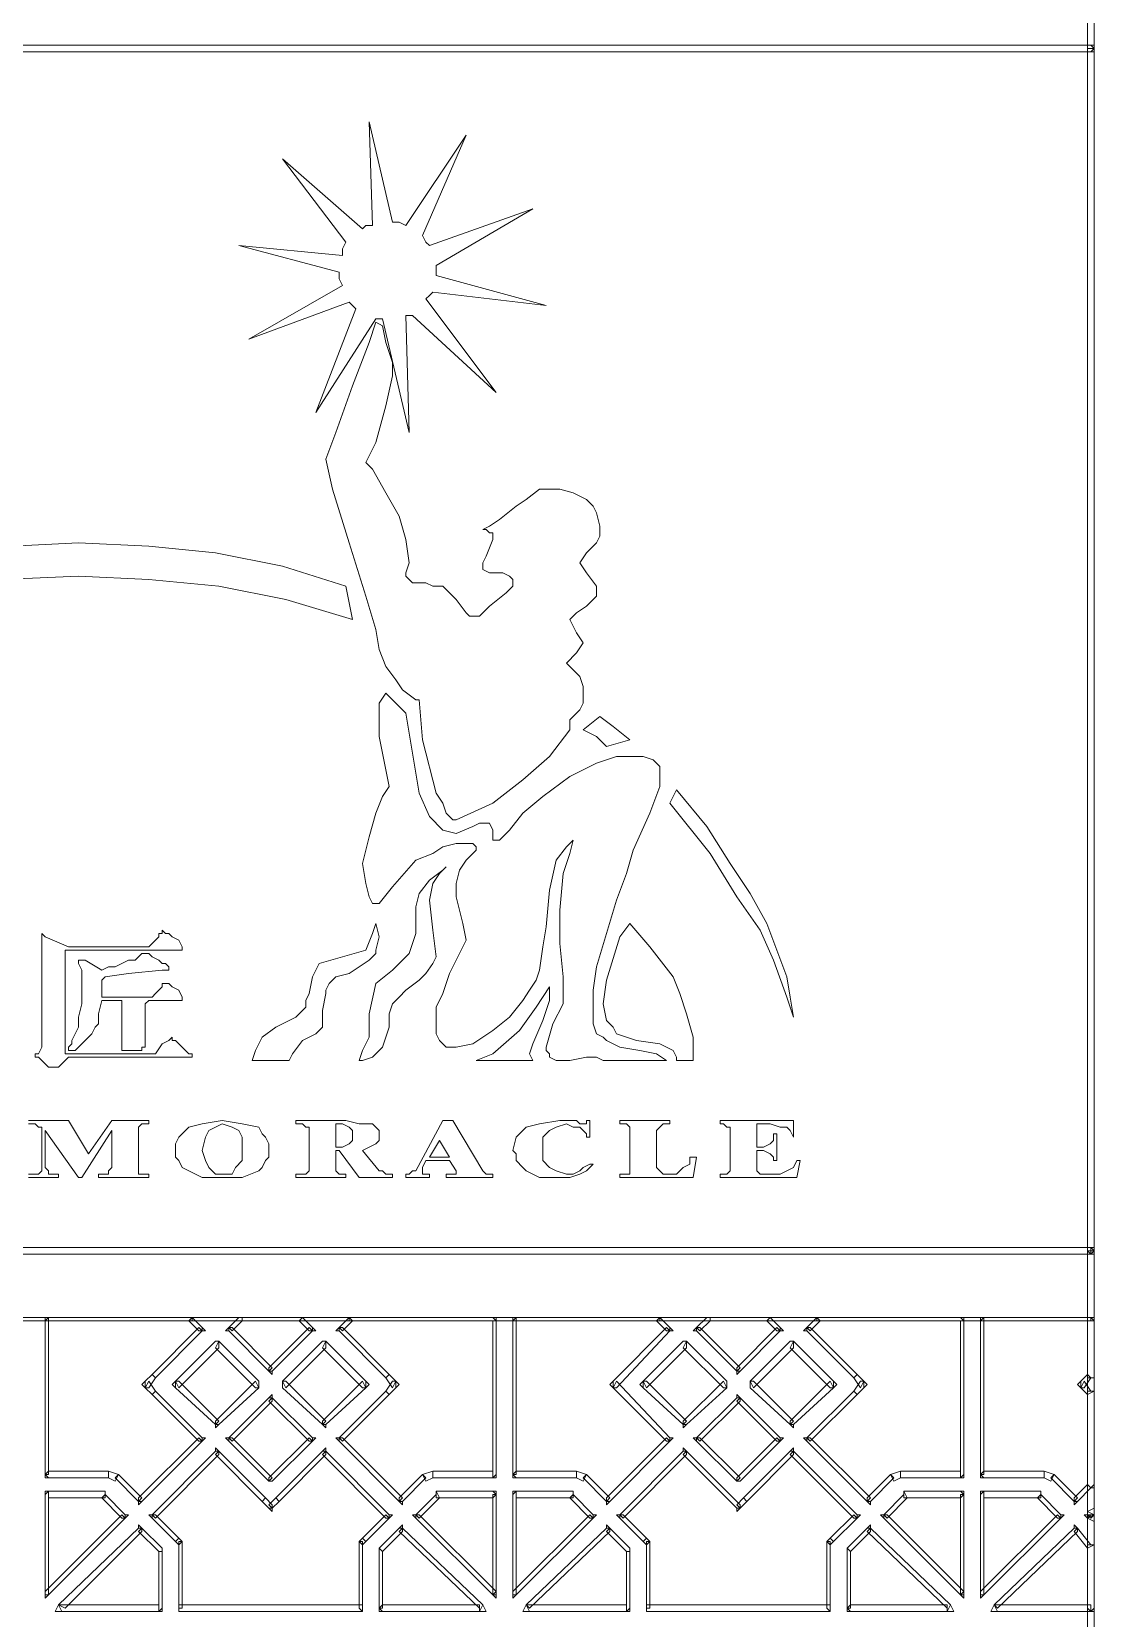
# Model space of a CAD drawing. Extents: x -66030 to 95157, y -13132 to 45879.
# Drawn here: x 79883 to 81125, y 40921 to 42776 of the extents above; entities that cross this region are included whole.
import ezdxf

# ---------------------------------------------------------------- set-up
doc = ezdxf.new("R2010")
doc.units = 0
doc.header["$LTSCALE"] = 100
doc.header["$MEASUREMENT"] = 0
doc.layers.get('0').update_dxf_attribs({"linetype": 'CONTINUOUS'})

msp = doc.modelspace()

# ---------------------------------------------------------------- linework, layer by layer
at = {"lineweight": 0}
for points in [[(81121.1, 43670.4), (81117.2, 43670.4), (81117.2, 39319.2), (81125, 39319.2), (81125, 43670.4), (81121.1, 43670.4), (81125, 43670.4), (81125, 43670.4), (81121.1, 43670.4)], [(81121.1, 42838.5), (81117.2, 42838.5), (81117.2, 42756.4), (81125, 42756.4), (81125, 42838.5), (81121.1, 42838.5), (81125, 42838.5), (81125, 42838.5), (81121.1, 42838.5)], [(81125, 42756.4), (81121.1, 42760.3), (77016, 42760.3), (77016, 42752.5), (81121.1, 42752.5), (81125, 42756.4), (81125, 42756.4), (81125, 42760.3), (81121.1, 42760.3)], [(81125, 42756.4), (81121.1, 42760.3), (77016, 42760.3), (77016, 42752.5), (81121.1, 42752.5), (81125, 42756.4), (81121.1, 42752.5), (81125, 42752.5), (81125, 42756.4)], [(81121.1, 41346.4), (81125, 41350.3), (81125, 42756.4), (81117.2, 42756.4), (81117.2, 41350.3), (81121.1, 41346.4), (81121.1, 41346.4), (81125, 41346.4), (81125, 41350.3)], [(80304.8, 42553.3), (80312.6, 42553.3), (80320.4, 42549.4), (80390.7, 42654.9), (80339.9, 42537.7), (80343.8, 42529.9), (80347.8, 42526), (80468.8, 42569), (80355.6, 42502.6), (80355.6, 42498.6), (80355.6, 42494.7), (80355.6, 42494.7), (80355.6, 42490.8), (80484.5, 42455.7), (80351.7, 42471.3), (80347.8, 42467.4), (80343.8, 42463.5), (80425.9, 42354.1), (80328.2, 42444), (80324.3, 42444), (80320.4, 42444), (80324.3, 42307.3), (80293.1, 42440.1), (80289.2, 42440.1), (80285.3, 42440.1), (80215, 42330.7), (80261.8, 42451.8), (80257.9, 42455.7), (80254, 42459.6), (80136.8, 42416.6), (80246.2, 42479.1), (80242.3, 42486.9), (80242.3, 42494.7), (80125.1, 42526), (80246.2, 42514.3), (80246.2, 42522.1), (80250.1, 42529.9), (80175.9, 42627.5), (80269.6, 42545.5), (80273.5, 42549.4), (80281.4, 42549.4), (80277.4, 42670.5), (80304.8, 42553.3)], [(80285.3, 42436.2), (80277.4, 42412.7), (80257.9, 42361.9), (80238.4, 42307.3), (80226.7, 42276), (80234.5, 42240.9), (80254, 42178.4), (80273.5, 42115.9), (80285.3, 42076.8), (80289.2, 42053.4), (80297, 42033.8), (80308.7, 42018.2), (80316.5, 42006.5), (80332.1, 41994.8), (80336, 41994.8), (80339.9, 41947.9), (80355.6, 41885.4), (80363.4, 41873.7), (80367.3, 41862), (80375.1, 41854.2), (80379, 41854.2), (80422, 41873.7), (80457.1, 41901), (80488.4, 41928.4), (80511.8, 41959.6), (80511.8, 41971.3), (80523.5, 41983.1), (80527.4, 41990.9), (80527.4, 42002.6), (80527.4, 42010.4), (80523.5, 42022.1), (80511.8, 42033.8), (80507.9, 42037.7), (80519.6, 42049.5), (80527.4, 42061.2), (80519.6, 42072.9), (80511.8, 42088.5), (80519.6, 42096.3), (80531.3, 42104.1), (80539.1, 42112), (80543.1, 42115.9), (80543.1, 42119.8), (80543.1, 42127.6), (80531.3, 42143.2), (80523.5, 42154.9), (80531.3, 42166.6), (80543.1, 42178.4), (80547, 42186.2), (80547, 42197.9), (80543.1, 42213.5), (80539.1, 42221.3), (80531.3, 42229.1), (80515.7, 42236.9), (80500.1, 42240.9), (80476.7, 42240.9), (80461, 42229.1), (80449.3, 42221.3), (80429.8, 42205.7), (80418.1, 42197.9), (80410.3, 42194), (80414.2, 42194), (80418.1, 42190.1), (80422, 42190.1), (80422, 42182.3), (80414.2, 42162.7), (80410.3, 42154.9), (80410.3, 42147.1), (80418.1, 42143.2), (80425.9, 42143.2), (80433.7, 42143.2), (80441.5, 42139.3), (80445.4, 42135.4), (80445.4, 42131.5), (80445.4, 42127.6), (80437.6, 42119.8), (80418.1, 42104.1), (80410.3, 42096.3), (80406.3, 42092.4), (80402.4, 42092.4), (80394.6, 42092.4), (80390.7, 42096.3), (80379, 42112), (80363.4, 42127.6), (80351.7, 42127.6), (80343.8, 42131.5), (80328.2, 42131.5), (80320.4, 42139.3), (80320.4, 42143.2), (80324.3, 42154.9), (80320.4, 42182.3), (80312.6, 42209.6), (80297, 42236.9), (80281.4, 42264.3), (80273.5, 42272.1), (80277.4, 42279.9), (80281.4, 42287.7), (80285.3, 42295.5), (80297, 42338.5), (80304.8, 42373.7), (80304.8, 42385.4), (80304.8, 42389.3), (80297, 42412.7), (80293.1, 42432.2), (80285.3, 42436.2), (80285.3, 42436.2)], [(80297, 42002.6), (80289.2, 41990.9), (80289.2, 41951.8), (80297, 41912.8), (80300.9, 41893.2), (80293.1, 41881.5), (80285.3, 41862), (80277.4, 41834.6), (80269.6, 41803.4), (80273.5, 41780), (80277.4, 41764.3), (80281.4, 41756.5), (80289.2, 41756.5), (80304.8, 41776), (80332.1, 41807.3), (80351.7, 41815.1), (80363.4, 41822.9), (80379, 41826.8), (80390.7, 41826.8), (80398.5, 41826.8), (80402.4, 41822.9), (80402.4, 41819), (80398.5, 41815.1), (80390.7, 41807.3), (80382.9, 41795.6), (80379, 41780), (80379, 41764.3), (80386.8, 41733.1), (80390.7, 41713.5), (80382.9, 41697.9), (80371.2, 41674.5), (80363.4, 41651.1), (80355.6, 41635.4), (80355.6, 41615.9), (80355.6, 41604.2), (80359.5, 41596.4), (80367.3, 41588.6), (80379, 41588.6), (80398.5, 41592.5), (80422, 41608.1), (80441.5, 41623.7), (80457.1, 41643.2), (80464.9, 41655), (80472.7, 41666.7), (80476.7, 41678.4), (80480.6, 41705.7), (80484.5, 41729.2), (80488.4, 41772.1), (80496.2, 41807.3), (80507.9, 41822.9), (80515.7, 41830.7), (80511.8, 41815.1), (80504, 41791.7), (80500.1, 41748.7), (80500.1, 41709.6), (80504, 41670.6), (80504, 41639.3), (80492.3, 41615.9), (80484.5, 41588.6), (80484.5, 41584.7), (80488.4, 41580.7), (80488.4, 41576.8), (80496.2, 41572.9), (80511.8, 41572.9), (80531.3, 41576.8), (80543.1, 41576.8), (80550.9, 41572.9), (80589.9, 41572.9), (80625.1, 41572.9), (80613.4, 41580.7), (80593.8, 41584.7), (80570.4, 41588.6), (80554.8, 41596.4), (80550.9, 41600.3), (80543.1, 41604.2), (80539.1, 41615.9), (80539.1, 41631.5), (80539.1, 41655), (80543.1, 41682.3), (80554.8, 41721.4), (80566.5, 41760.4), (80578.2, 41791.7), (80586, 41819), (80605.5, 41862), (80617.3, 41893.2), (80617.3, 41904.9), (80617.3, 41916.7), (80609.5, 41924.5), (80597.7, 41928.4), (80582.1, 41928.4), (80566.5, 41928.4), (80543.1, 41920.6), (80511.8, 41904.9), (80480.6, 41881.5), (80457.1, 41862), (80441.5, 41842.4), (80433.7, 41834.6), (80429.8, 41830.7), (80425.9, 41830.7), (80422, 41830.7), (80422, 41834.6), (80422, 41842.4), (80418.1, 41850.3), (80406.3, 41850.3), (80398.5, 41846.4), (80379, 41838.5), (80363.4, 41842.4), (80347.8, 41858.1), (80336, 41885.4), (80328.2, 41932.3), (80320.4, 41979.2), (80308.7, 41990.9), (80297, 42002.6)], [(80547, 41975.2), (80562.6, 41963.5), (80582.1, 41947.9), (80554.8, 41940.1), (80543.1, 41951.8), (80527.4, 41959.6), (80547, 41975.2)], [(80636.8, 41889.3), (80672, 41846.4), (80699.3, 41803.4), (80722.7, 41768.2), (80742.3, 41733.1), (80754, 41701.8), (80765.7, 41670.6), (80769.6, 41647.1), (80773.5, 41623.7), (80765.7, 41647.1), (80750.1, 41690.1), (80734.4, 41725.3), (80707.1, 41764.3), (80675.9, 41815.1), (80629, 41873.7), (80636.8, 41889.3)], [(80265.7, 41572.9), (80269.6, 41584.7), (80277.4, 41600.3), (80277.4, 41627.6), (80285.3, 41662.8), (80304.8, 41678.4), (80324.3, 41697.9), (80332.1, 41721.4), (80332.1, 41752.6), (80336, 41768.2), (80347.8, 41783.9), (80363.4, 41795.6), (80367.3, 41799.5), (80363.4, 41795.6), (80359.5, 41791.7), (80351.7, 41780), (80347.8, 41760.4), (80351.7, 41725.3), (80355.6, 41694), (80351.7, 41686.2), (80343.8, 41674.5), (80336, 41666.7), (80320.4, 41655), (80312.6, 41647.1), (80304.8, 41639.3), (80300.9, 41627.6), (80300.9, 41612), (80297, 41600.3), (80293.1, 41588.6), (80285.3, 41580.7), (80281.4, 41576.8), (80269.6, 41572.9), (80265.7, 41572.9)], [(80140.7, 41572.9), (80183.7, 41572.9), (80187.6, 41580.7), (80199.3, 41596.4), (80215, 41604.2), (80222.8, 41612), (80222.8, 41631.5), (80226.7, 41651.1), (80226.7, 41655), (80230.6, 41662.8), (80238.4, 41670.6), (80254, 41674.5), (80265.7, 41682.3), (80277.4, 41690.1), (80285.3, 41697.9), (80285.3, 41701.8), (80289.2, 41717.5), (80285.3, 41733.1), (80281.4, 41721.4), (80273.5, 41701.8), (80246.2, 41694), (80218.9, 41686.2), (80211, 41670.6), (80207.1, 41651.1), (80203.2, 41643.2), (80203.2, 41635.4), (80195.4, 41627.6), (80191.5, 41623.7), (80168.1, 41612), (80152.5, 41600.3), (80144.6, 41584.7), (80140.7, 41572.9)], [(80582.1, 41733.1), (80605.5, 41705.7), (80632.9, 41670.6), (80640.7, 41651.1), (80648.5, 41627.6), (80656.3, 41600.3), (80656.3, 41572.9), (80644.6, 41572.9), (80636.8, 41572.9), (80636.8, 41576.8), (80632.9, 41584.7), (80625.1, 41588.6), (80617.3, 41592.5), (80589.9, 41596.4), (80566.5, 41604.2), (80562.6, 41612), (80554.8, 41619.8), (80550.9, 41639.3), (80554.8, 41666.7), (80570.4, 41717.5), (80582.1, 41733.1)], [(79925.9, 41705.7), (80019.7, 41705.7), (80023.6, 41709.6), (80027.5, 41713.5), (80031.4, 41717.5), (80031.4, 41721.4), (80035.3, 41721.4), (80035.3, 41725.3), (80039.2, 41721.4), (80043.1, 41721.4), (80047, 41717.5), (80054.8, 41713.5), (80058.7, 41705.7), (80058.7, 41705.7), (80058.7, 41701.8), (80054.8, 41701.8), (79922, 41701.8), (79922, 41580.7), (80027.5, 41580.7), (80035.3, 41592.5), (80043.1, 41596.4), (80043.1, 41596.4), (80047, 41600.3), (80047, 41596.4), (80050.9, 41596.4), (80054.8, 41592.5), (80058.7, 41588.6), (80062.6, 41584.7), (80066.5, 41580.7), (80070.4, 41580.7), (80070.4, 41576.8), (80066.5, 41576.8), (80066.5, 41576.8), (79925.9, 41576.8), (79922, 41572.9), (79918.1, 41569), (79914.2, 41565.1), (79910.3, 41565.1), (79906.4, 41565.1), (79902.5, 41565.1), (79894.7, 41572.9), (79890.8, 41576.8), (79886.9, 41576.8), (79886.9, 41580.7), (79890.8, 41580.7), (79894.7, 41588.6), (79894.7, 41697.9), (79894.7, 41717.5), (79894.7, 41717.5), (79894.7, 41721.4), (79898.6, 41717.5), (79898.6, 41717.5), (79925.9, 41705.7)], [(79965, 41678.4), (79972.8, 41682.3), (79980.6, 41682.3), (79988.4, 41686.2), (79996.2, 41690.1), (80004, 41690.1), (80011.8, 41697.9), (80015.7, 41697.9), (80015.7, 41697.9), (80015.7, 41697.9), (80019.7, 41697.9), (80019.7, 41697.9), (80023.6, 41694), (80031.4, 41690.1), (80035.3, 41686.2), (80039.2, 41686.2), (80043.1, 41682.3), (80043.1, 41678.4), (80043.1, 41678.4), (80043.1, 41678.4), (80035.3, 41678.4), (79996.2, 41674.5), (79968.9, 41670.6), (79965, 41666.7), (79965, 41662.8), (79965, 41658.9), (79965, 41658.9), (79965, 41647.1), (80023.6, 41647.1), (80027.5, 41651.1), (80031.4, 41655), (80035.3, 41658.9), (80035.3, 41662.8), (80039.2, 41662.8), (80039.2, 41662.8), (80039.2, 41662.8), (80043.1, 41662.8), (80047, 41658.9), (80054.8, 41655), (80058.7, 41647.1), (80058.7, 41647.1), (80058.7, 41643.2), (80054.8, 41643.2), (80019.7, 41643.2), (80015.7, 41639.3), (80015.7, 41639.3), (80015.7, 41615.9), (80015.7, 41592.5), (80015.7, 41588.6), (80011.8, 41588.6), (80011.8, 41584.7), (80007.9, 41584.7), (80000.1, 41584.7), (79996.2, 41584.7), (79992.3, 41584.7), (79988.4, 41584.7), (79988.4, 41588.6), (79988.4, 41588.6), (79988.4, 41615.9), (79988.4, 41643.2), (79965, 41643.2), (79961.1, 41627.6), (79961.1, 41615.9), (79957.2, 41612), (79953.3, 41604.2), (79945.4, 41596.4), (79937.6, 41588.6), (79933.7, 41584.7), (79929.8, 41584.7), (79929.8, 41584.7), (79925.9, 41584.7), (79925.9, 41584.7), (79925.9, 41584.7), (79925.9, 41588.6), (79929.8, 41592.5), (79929.8, 41596.4), (79933.7, 41604.2), (79937.6, 41612), (79937.6, 41623.7), (79941.5, 41639.3), (79941.5, 41651.1), (79941.5, 41662.8), (79941.5, 41678.4), (79937.6, 41686.2), (79937.6, 41686.2), (79937.6, 41690.1), (79941.5, 41690.1), (79941.5, 41690.1), (79945.4, 41690.1), (79965, 41678.4)], [(80402.4, 41572.9), (80468.8, 41572.9), (80464.9, 41580.7), (80468.8, 41592.5), (80480.6, 41619.8), (80488.4, 41643.2), (80488.4, 41651.1), (80488.4, 41658.9), (80472.7, 41635.4), (80453.2, 41608.1), (80422, 41580.7), (80402.4, 41572.9)], [(80160.3, 41467.5), (80160.3, 41459.7), (80156.4, 41455.8), (80152.5, 41447.9), (80148.6, 41444), (80129, 41436.2), (80105.6, 41436.2), (80082.1, 41436.2), (80066.5, 41444), (80058.7, 41447.9), (80054.8, 41455.8), (80050.9, 41459.7), (80050.9, 41467.5), (80050.9, 41475.3), (80054.8, 41483.1), (80058.7, 41487), (80066.5, 41494.8), (80082.1, 41498.7), (80105.6, 41502.6), (80129, 41498.7), (80148.6, 41494.8), (80152.5, 41487), (80156.4, 41483.1), (80160.3, 41475.3), (80160.3, 41467.5)], [(80105.6, 41440.1), (80117.3, 41440.1), (80121.2, 41447.9), (80129, 41455.8), (80129, 41467.5), (80129, 41483.1), (80125.1, 41490.9), (80117.3, 41494.8), (80105.6, 41498.7), (80097.8, 41494.8), (80090, 41490.9), (80086.1, 41483.1), (80082.1, 41467.5), (80086.1, 41455.8), (80090, 41447.9), (80097.8, 41440.1), (80105.6, 41440.1)], [(80238.4, 41447.9), (80238.4, 41444), (80242.3, 41440.1), (80246.2, 41440.1), (80250.1, 41440.1), (80250.1, 41436.2), (80191.5, 41436.2), (80191.5, 41440.1), (80199.3, 41440.1), (80203.2, 41440.1), (80207.1, 41444), (80207.1, 41447.9), (80207.1, 41490.9), (80207.1, 41494.8), (80203.2, 41494.8), (80199.3, 41498.7), (80191.5, 41498.7), (80191.5, 41502.6), (80250.1, 41502.6), (80265.7, 41498.7), (80281.4, 41498.7), (80289.2, 41490.9), (80289.2, 41483.1), (80289.2, 41479.2), (80285.3, 41475.3), (80277.4, 41471.4), (80269.6, 41467.5), (80289.2, 41444), (80293.1, 41444), (80297, 41440.1), (80300.9, 41440.1), (80304.8, 41440.1), (80304.8, 41436.2), (80265.7, 41436.2), (80242.3, 41467.5), (80238.4, 41467.5), (80238.4, 41447.9)], [(80238.4, 41471.4), (80238.4, 41471.4), (80246.2, 41471.4), (80254, 41475.3), (80257.9, 41479.2), (80257.9, 41483.1), (80257.9, 41490.9), (80254, 41494.8), (80246.2, 41498.7), (80238.4, 41498.7), (80238.4, 41471.4)], [(80339.9, 41447.9), (80339.9, 41447.9), (80339.9, 41444), (80339.9, 41444), (80339.9, 41444), (80339.9, 41440.1), (80339.9, 41440.1), (80343.8, 41440.1), (80347.8, 41440.1), (80347.8, 41440.1), (80347.8, 41436.2), (80320.4, 41436.2), (80320.4, 41440.1), (80324.3, 41440.1), (80324.3, 41440.1), (80328.2, 41444), (80332.1, 41444), (80363.4, 41502.6), (80375.1, 41502.6), (80410.3, 41444), (80414.2, 41440.1), (80414.2, 41440.1), (80418.1, 41440.1), (80422, 41440.1), (80422, 41436.2), (80367.3, 41436.2), (80367.3, 41440.1), (80375.1, 41440.1), (80379, 41440.1), (80379, 41440.1), (80379, 41444), (80379, 41444), (80379, 41444), (80379, 41444), (80379, 41444), (80371.2, 41455.8), (80343.8, 41455.8), (80339.9, 41447.9)], [(80539.1, 41451.8), (80531.3, 41444), (80523.5, 41440.1), (80511.8, 41436.2), (80496.2, 41436.2), (80488.4, 41436.2), (80476.7, 41436.2), (80468.8, 41440.1), (80461, 41444), (80457.1, 41447.9), (80449.3, 41455.8), (80449.3, 41463.6), (80445.4, 41467.5), (80449.3, 41483.1), (80461, 41494.8), (80476.7, 41498.7), (80500.1, 41502.6), (80507.9, 41502.6), (80519.6, 41502.6), (80523.5, 41498.7), (80527.4, 41498.7), (80531.3, 41498.7), (80531.3, 41498.7), (80531.3, 41498.7), (80531.3, 41502.6), (80535.2, 41502.6), (80535.2, 41483.1), (80531.3, 41483.1), (80531.3, 41487), (80523.5, 41494.8), (80515.7, 41494.8), (80507.9, 41498.7), (80496.2, 41494.8), (80488.4, 41490.9), (80480.6, 41483.1), (80480.6, 41471.4), (80480.6, 41455.8), (80488.4, 41447.9), (80496.2, 41444), (80507.9, 41440.1), (80515.7, 41440.1), (80523.5, 41444), (80527.4, 41447.9), (80535.2, 41451.8), (80539.1, 41451.8)], [(80613.4, 41447.9), (80617.3, 41444), (80617.3, 41444), (80621.2, 41440.1), (80625.1, 41440.1), (80636.8, 41440.1), (80644.6, 41447.9), (80652.4, 41451.8), (80652.4, 41459.7), (80660.2, 41459.7), (80656.3, 41436.2), (80570.4, 41436.2), (80570.4, 41440.1), (80578.2, 41440.1), (80582.1, 41440.1), (80582.1, 41444), (80582.1, 41447.9), (80582.1, 41490.9), (80582.1, 41494.8), (80582.1, 41494.8), (80578.2, 41498.7), (80570.4, 41498.7), (80570.4, 41502.6), (80629, 41502.6), (80629, 41498.7), (80621.2, 41498.7), (80617.3, 41494.8), (80617.3, 41494.8), (80613.4, 41490.9), (80613.4, 41447.9)], [(80687.6, 41436.2), (80687.6, 41440.1), (80691.5, 41440.1), (80695.4, 41440.1), (80699.3, 41444), (80699.3, 41447.9), (80699.3, 41490.9), (80699.3, 41494.8), (80695.4, 41494.8), (80691.5, 41498.7), (80687.6, 41498.7), (80687.6, 41502.6), (80773.5, 41502.6), (80773.5, 41483.1), (80773.5, 41483.1), (80769.6, 41490.9), (80765.7, 41494.8), (80757.9, 41494.8), (80746.2, 41498.7), (80730.5, 41498.7), (80730.5, 41471.4), (80734.4, 41471.4), (80738.4, 41471.4), (80746.2, 41475.3), (80750.1, 41479.2), (80750.1, 41487), (80754, 41487), (80754, 41455.8), (80750.1, 41455.8), (80750.1, 41459.7), (80746.2, 41463.6), (80738.4, 41467.5), (80734.4, 41467.5), (80730.5, 41467.5), (80730.5, 41447.9), (80730.5, 41444), (80734.4, 41440.1), (80738.4, 41440.1), (80746.2, 41440.1), (80757.9, 41440.1), (80765.7, 41444), (80773.5, 41447.9), (80777.4, 41455.8), (80781.3, 41455.8), (80777.4, 41436.2), (80687.6, 41436.2)], [(80347.8, 41459.7), (80371.2, 41459.7), (80359.5, 41479.2), (80347.8, 41459.7)], [(77016, 41350.3), (77016, 41346.4), (81121.1, 41346.4), (81121.1, 41354.2), (77016, 41354.2), (77016, 41350.3), (77016, 41350.3), (77016, 41346.4), (77016, 41346.4)], [(81125, 41350.3), (81121.1, 41354.2), (77016, 41354.2), (77016, 41346.4), (81121.1, 41346.4), (81125, 41350.3), (81125, 41350.3), (81125, 41354.2), (81121.1, 41354.2)], [(81121.1, 41268.3), (81125, 41268.3), (81125, 41350.3), (81117.2, 41350.3), (81117.2, 41268.3), (81121.1, 41268.3), (81121.1, 41268.3), (81125, 41268.3), (81125, 41268.3)], [(77016, 41268.3), (77016, 41268.3), (81121.1, 41268.3), (81121.1, 41272.2), (77016, 41272.2), (77016, 41268.3), (77016, 41268.3), (77016, 41268.3), (77016, 41268.3)], [(81125, 41268.3), (81121.1, 41272.2), (77016, 41272.2), (77016, 41268.3), (81121.1, 41268.3), (81125, 41268.3), (81125, 41268.3), (81125, 41272.2), (81121.1, 41272.2)], [(79902.5, 41272.2), (79898.6, 41268.3), (79898.6, 41088.6), (79902.5, 41088.6), (79902.5, 41268.3), (79902.5, 41272.2), (79902.5, 41272.2), (79898.6, 41272.2), (79898.6, 41268.3)], [(80070.4, 41272.2), (80070.4, 41272.2), (79902.5, 41272.2), (79902.5, 41268.3), (80070.4, 41268.3), (80070.4, 41272.2), (80070.4, 41272.2), (80070.4, 41272.2), (80070.4, 41272.2)], [(80082.1, 41256.6), (80082.1, 41260.5), (80070.4, 41272.2), (80066.5, 41268.3), (80078.2, 41256.6), (80082.1, 41256.6), (80082.1, 41256.6), (80086.1, 41256.6), (80082.1, 41260.5)], [(80129, 41272.2), (80125.1, 41272.2), (80113.4, 41260.5), (80117.3, 41256.6), (80129, 41268.3), (80129, 41272.2), (80129, 41272.2), (80125.1, 41272.2), (80125.1, 41272.2)], [(80199.3, 41272.2), (80195.4, 41272.2), (80129, 41272.2), (80129, 41268.3), (80195.4, 41268.3), (80199.3, 41272.2), (80199.3, 41272.2), (80199.3, 41272.2), (80195.4, 41272.2)], [(80211, 41256.6), (80211, 41260.5), (80199.3, 41272.2), (80195.4, 41268.3), (80207.1, 41256.6), (80211, 41256.6), (80211, 41256.6), (80215, 41256.6), (80211, 41260.5)], [(80254, 41272.2), (80254, 41272.2), (80242.3, 41260.5), (80246.2, 41256.6), (80257.9, 41268.3), (80254, 41272.2), (80254, 41272.2), (80254, 41272.2), (80254, 41272.2)], [(80425.9, 41268.3), (80422, 41272.2), (80254, 41272.2), (80254, 41268.3), (80422, 41268.3), (80425.9, 41268.3), (80425.9, 41268.3), (80425.9, 41272.2), (80422, 41272.2)], [(80422, 41084.7), (80425.9, 41088.6), (80425.9, 41268.3), (80422, 41268.3), (80422, 41088.6), (80422, 41084.7), (80422, 41084.7), (80425.9, 41084.7), (80425.9, 41088.6)], [(80449.3, 41272.2), (80445.4, 41268.3), (80445.4, 41088.6), (80449.3, 41088.6), (80449.3, 41268.3), (80449.3, 41272.2), (80449.3, 41272.2), (80445.4, 41272.2), (80445.4, 41268.3)], [(80617.3, 41272.2), (80617.3, 41272.2), (80449.3, 41272.2), (80449.3, 41268.3), (80617.3, 41268.3), (80617.3, 41272.2), (80617.3, 41272.2), (80617.3, 41272.2), (80617.3, 41272.2)], [(80629, 41256.6), (80629, 41260.5), (80617.3, 41272.2), (80613.4, 41268.3), (80625.1, 41256.6), (80629, 41256.6), (80629, 41256.6), (80632.9, 41256.6), (80629, 41260.5)], [(80675.9, 41272.2), (80672, 41272.2), (80660.2, 41260.5), (80664.1, 41256.6), (80675.9, 41268.3), (80675.9, 41272.2), (80675.9, 41272.2), (80672, 41272.2), (80672, 41272.2)], [(80746.2, 41272.2), (80742.3, 41272.2), (80675.9, 41272.2), (80675.9, 41268.3), (80742.3, 41268.3), (80746.2, 41272.2), (80746.2, 41272.2), (80746.2, 41272.2), (80742.3, 41272.2)], [(80757.9, 41256.6), (80757.9, 41260.5), (80746.2, 41272.2), (80742.3, 41268.3), (80754, 41256.6), (80757.9, 41256.6), (80757.9, 41256.6), (80761.8, 41256.6), (80757.9, 41260.5)], [(80800.8, 41272.2), (80800.8, 41272.2), (80789.1, 41260.5), (80793, 41256.6), (80804.8, 41268.3), (80800.8, 41272.2), (80800.8, 41272.2), (80800.8, 41272.2), (80800.8, 41272.2)], [(80972.7, 41268.3), (80968.8, 41272.2), (80800.8, 41272.2), (80800.8, 41268.3), (80968.8, 41268.3), (80972.7, 41268.3), (80972.7, 41268.3), (80972.7, 41272.2), (80968.8, 41272.2)], [(80968.8, 41084.7), (80972.7, 41088.6), (80972.7, 41268.3), (80968.8, 41268.3), (80968.8, 41088.6), (80968.8, 41084.7), (80968.8, 41084.7), (80972.7, 41084.7), (80972.7, 41088.6)], [(80996.1, 41272.2), (80992.2, 41268.3), (80992.2, 41088.6), (80996.1, 41088.6), (80996.1, 41268.3), (80996.1, 41272.2), (80996.1, 41272.2), (80992.2, 41272.2), (80992.2, 41268.3)], [(81125, 41268.3), (81121.1, 41272.2), (80996.1, 41272.2), (80996.1, 41268.3), (81121.1, 41268.3), (81125, 41268.3), (81125, 41268.3), (81125, 41272.2), (81121.1, 41272.2)], [(81121.1, 39475.4), (81125, 39479.3), (81125, 41268.3), (81117.2, 41268.3), (81117.2, 39479.3), (81121.1, 39475.4), (81121.1, 39475.4), (81125, 39475.4), (81125, 39479.3)], [(81121.1, 41201.9), (81125, 41201.9), (81125, 41268.3), (81117.2, 41268.3), (81117.2, 41201.9), (81121.1, 41201.9), (81121.1, 41201.9), (81125, 41201.9), (81125, 41201.9)], [(80023.6, 41205.8), (80027.5, 41201.9), (80082.1, 41256.6), (80078.2, 41260.5), (80023.6, 41205.8), (80023.6, 41205.8), (80027.5, 41201.9), (80027.5, 41201.9), (80027.5, 41201.9)], [(80101.7, 41244.8), (80097.8, 41244.8), (80050.9, 41198), (80054.8, 41190.1), (80101.7, 41237), (80101.7, 41244.8), (80101.7, 41244.8), (80097.8, 41244.8), (80097.8, 41244.8)], [(80148.6, 41190.1), (80148.6, 41198), (80101.7, 41244.8), (80097.8, 41237), (80144.6, 41190.1), (80148.6, 41190.1), (80148.6, 41190.1), (80148.6, 41194.1), (80148.6, 41198)], [(80113.4, 41260.5), (80113.4, 41256.6), (80160.3, 41209.7), (80164.2, 41213.6), (80117.3, 41260.5), (80113.4, 41260.5), (80113.4, 41260.5), (80109.5, 41256.6), (80113.4, 41256.6)], [(80160.3, 41209.7), (80164.2, 41209.7), (80211, 41256.6), (80207.1, 41260.5), (80160.3, 41213.6), (80160.3, 41209.7), (80160.3, 41209.7), (80164.2, 41205.8), (80164.2, 41209.7)], [(80226.7, 41244.8), (80222.8, 41244.8), (80175.9, 41198), (80179.8, 41190.1), (80226.7, 41237), (80226.7, 41244.8), (80226.7, 41244.8), (80226.7, 41244.8), (80222.8, 41244.8)], [(80273.5, 41190.1), (80273.5, 41198), (80226.7, 41244.8), (80222.8, 41237), (80269.6, 41190.1), (80273.5, 41190.1), (80273.5, 41190.1), (80277.4, 41194.1), (80273.5, 41198)], [(80242.3, 41260.5), (80242.3, 41256.6), (80297, 41201.9), (80300.9, 41205.8), (80246.2, 41260.5), (80242.3, 41260.5), (80242.3, 41260.5), (80238.4, 41256.6), (80242.3, 41256.6)], [(80562.6, 41190.1), (80566.5, 41190.1), (80629, 41256.6), (80625.1, 41260.5), (80562.6, 41198), (80562.6, 41190.1), (80562.6, 41198), (80558.7, 41194.1), (80562.6, 41190.1)], [(80648.5, 41244.8), (80644.6, 41244.8), (80597.7, 41198), (80601.6, 41190.1), (80648.5, 41237), (80648.5, 41244.8), (80648.5, 41244.8), (80644.6, 41244.8), (80644.6, 41244.8)], [(80695.4, 41190.1), (80695.4, 41198), (80648.5, 41244.8), (80644.6, 41237), (80691.5, 41190.1), (80695.4, 41190.1), (80695.4, 41190.1), (80695.4, 41194.1), (80695.4, 41198)], [(80660.2, 41260.5), (80660.2, 41256.6), (80707.1, 41209.7), (80711, 41213.6), (80664.1, 41260.5), (80660.2, 41260.5), (80660.2, 41260.5), (80656.3, 41256.6), (80660.2, 41256.6)], [(80707.1, 41209.7), (80711, 41209.7), (80757.9, 41256.6), (80754, 41260.5), (80707.1, 41213.6), (80707.1, 41209.7), (80707.1, 41209.7), (80707.1, 41205.8), (80711, 41209.7)], [(80773.5, 41244.8), (80769.6, 41244.8), (80722.7, 41198), (80726.6, 41190.1), (80773.5, 41237), (80773.5, 41244.8), (80773.5, 41244.8), (80773.5, 41244.8), (80769.6, 41244.8)], [(80820.4, 41190.1), (80820.4, 41198), (80773.5, 41244.8), (80769.6, 41237), (80816.5, 41190.1), (80820.4, 41190.1), (80820.4, 41190.1), (80824.3, 41194.1), (80820.4, 41198)], [(80789.1, 41260.5), (80789.1, 41256.6), (80843.8, 41201.9), (80847.7, 41205.8), (80793, 41260.5), (80789.1, 41260.5), (80789.1, 41260.5), (80785.2, 41256.6), (80789.1, 41256.6)], [(80015.7, 41190.1), (80019.7, 41190.1), (80027.5, 41201.9), (80023.6, 41205.8), (80015.7, 41198), (80015.7, 41190.1), (80015.7, 41198), (80011.8, 41194.1), (80015.7, 41190.1)], [(80023.6, 41182.3), (80027.5, 41186.2), (80019.7, 41198), (80015.7, 41190.1), (80023.6, 41182.3), (80023.6, 41182.3), (80027.5, 41186.2), (80027.5, 41186.2), (80027.5, 41186.2)], [(80050.9, 41198), (80050.9, 41190.1), (80097.8, 41147.2), (80101.7, 41151.1), (80054.8, 41198), (80050.9, 41198), (80050.9, 41198), (80047, 41194.1), (80050.9, 41190.1)], [(80097.8, 41147.2), (80101.7, 41147.2), (80148.6, 41190.1), (80144.6, 41198), (80097.8, 41151.1), (80097.8, 41147.2), (80097.8, 41147.2), (80097.8, 41143.3), (80101.7, 41147.2)], [(80175.9, 41198), (80175.9, 41190.1), (80222.8, 41147.2), (80226.7, 41151.1), (80179.8, 41198), (80175.9, 41198), (80175.9, 41198), (80175.9, 41194.1), (80175.9, 41190.1)], [(80222.8, 41147.2), (80226.7, 41147.2), (80273.5, 41190.1), (80269.6, 41198), (80222.8, 41151.1), (80222.8, 41147.2), (80222.8, 41147.2), (80226.7, 41143.3), (80226.7, 41147.2)], [(80300.9, 41205.8), (80297, 41201.9), (80304.8, 41190.1), (80308.7, 41198), (80300.9, 41205.8), (80300.9, 41205.8), (80297, 41201.9), (80297, 41201.9), (80297, 41201.9)], [(80308.7, 41198), (80304.8, 41198), (80297, 41186.2), (80300.9, 41182.3), (80308.7, 41190.1), (80308.7, 41198), (80308.7, 41190.1), (80312.6, 41194.1), (80308.7, 41198)], [(80629, 41127.7), (80629, 41131.6), (80566.5, 41198), (80562.6, 41190.1), (80625.1, 41127.7), (80629, 41127.7), (80629, 41127.7), (80632.9, 41131.6), (80629, 41131.6)], [(80597.7, 41198), (80597.7, 41190.1), (80644.6, 41147.2), (80648.5, 41151.1), (80601.6, 41198), (80597.7, 41198), (80597.7, 41198), (80593.8, 41194.1), (80597.7, 41190.1)], [(80644.6, 41147.2), (80648.5, 41147.2), (80695.4, 41190.1), (80691.5, 41198), (80644.6, 41151.1), (80644.6, 41147.2), (80644.6, 41147.2), (80644.6, 41143.3), (80648.5, 41147.2)], [(80722.7, 41198), (80722.7, 41190.1), (80769.6, 41147.2), (80773.5, 41151.1), (80726.6, 41198), (80722.7, 41198), (80722.7, 41198), (80722.7, 41194.1), (80722.7, 41190.1)], [(80769.6, 41147.2), (80773.5, 41147.2), (80820.4, 41190.1), (80816.5, 41198), (80769.6, 41151.1), (80769.6, 41147.2), (80769.6, 41147.2), (80773.5, 41143.3), (80773.5, 41147.2)], [(80847.7, 41205.8), (80843.8, 41201.9), (80851.6, 41190.1), (80855.5, 41198), (80847.7, 41205.8), (80847.7, 41205.8), (80843.8, 41201.9), (80843.8, 41201.9), (80843.8, 41201.9)], [(80855.5, 41198), (80851.6, 41198), (80843.8, 41186.2), (80847.7, 41182.3), (80855.5, 41190.1), (80855.5, 41198), (80855.5, 41190.1), (80859.4, 41194.1), (80855.5, 41198)], [(81109.4, 41190.1), (81113.3, 41190.1), (81121.1, 41201.9), (81117.2, 41205.8), (81109.4, 41198), (81109.4, 41190.1), (81109.4, 41198), (81105.5, 41194.1), (81109.4, 41190.1)], [(81125, 41186.2), (81121.1, 41186.2), (81113.3, 41198), (81109.4, 41190.1), (81117.2, 41182.3), (81125, 41186.2), (81125, 41186.2), (81125, 41186.2), (81121.1, 41186.2)], [(81117.2, 41205.8), (81121.1, 41201.9), (81121.1, 41201.9), (81117.2, 41205.8), (81117.2, 41205.8), (81117.2, 41205.8), (81117.2, 41205.8), (81117.2, 41205.8), (81117.2, 41205.8)], [(80082.1, 41127.7), (80082.1, 41131.6), (80027.5, 41186.2), (80023.6, 41182.3), (80078.2, 41127.7), (80082.1, 41127.7), (80082.1, 41127.7), (80086.1, 41131.6), (80082.1, 41131.6)], [(80164.2, 41178.4), (80160.3, 41178.4), (80113.4, 41131.6), (80117.3, 41127.7), (80164.2, 41174.5), (80164.2, 41178.4), (80164.2, 41178.4), (80164.2, 41182.3), (80160.3, 41178.4)], [(80211, 41127.7), (80211, 41131.6), (80164.2, 41178.4), (80160.3, 41174.5), (80207.1, 41127.7), (80211, 41127.7), (80211, 41127.7), (80215, 41131.6), (80211, 41131.6)], [(80300.9, 41182.3), (80297, 41186.2), (80242.3, 41131.6), (80246.2, 41127.7), (80300.9, 41182.3), (80300.9, 41182.3), (80297, 41186.2), (80297, 41186.2), (80297, 41186.2)], [(80711, 41178.4), (80707.1, 41178.4), (80660.2, 41131.6), (80664.1, 41127.7), (80711, 41174.5), (80711, 41178.4), (80711, 41178.4), (80707.1, 41182.3), (80707.1, 41178.4)], [(80757.9, 41127.7), (80757.9, 41131.6), (80711, 41178.4), (80707.1, 41174.5), (80754, 41127.7), (80757.9, 41127.7), (80757.9, 41127.7), (80761.8, 41131.6), (80757.9, 41131.6)], [(80847.7, 41182.3), (80843.8, 41186.2), (80789.1, 41131.6), (80793, 41127.7), (80847.7, 41182.3), (80847.7, 41182.3), (80843.8, 41186.2), (80843.8, 41186.2), (80843.8, 41186.2)], [(81121.1, 41073), (81125, 41076.9), (81125, 41186.2), (81117.2, 41186.2), (81117.2, 41076.9), (81121.1, 41073), (81121.1, 41073), (81125, 41073), (81125, 41076.9)], [(80007.9, 41057.3), (80011.8, 41057.3), (80082.1, 41127.7), (80078.2, 41131.6), (80007.9, 41061.3), (80007.9, 41057.3), (80007.9, 41057.3), (80007.9, 41053.4), (80011.8, 41057.3)], [(80101.7, 41115.9), (80097.8, 41115.9), (80023.6, 41041.7), (80027.5, 41037.8), (80101.7, 41112), (80101.7, 41115.9), (80101.7, 41115.9), (80097.8, 41119.8), (80097.8, 41115.9)], [(80152.5, 41057.3), (80156.4, 41061.3), (80101.7, 41115.9), (80097.8, 41112), (80152.5, 41057.3), (80152.5, 41057.3), (80156.4, 41061.3), (80156.4, 41061.3), (80156.4, 41061.3)], [(80113.4, 41131.6), (80113.4, 41127.7), (80160.3, 41080.8), (80164.2, 41084.7), (80117.3, 41131.6), (80113.4, 41131.6), (80113.4, 41131.6), (80109.5, 41131.6), (80113.4, 41127.7)], [(80160.3, 41080.8), (80164.2, 41080.8), (80211, 41127.7), (80207.1, 41131.6), (80160.3, 41084.7), (80160.3, 41080.8), (80160.3, 41080.8), (80164.2, 41080.8), (80164.2, 41080.8)], [(80226.7, 41115.9), (80222.8, 41115.9), (80168.1, 41061.3), (80172, 41057.3), (80226.7, 41112), (80226.7, 41115.9), (80226.7, 41115.9), (80226.7, 41119.8), (80222.8, 41115.9)], [(80300.9, 41037.8), (80300.9, 41041.7), (80226.7, 41115.9), (80222.8, 41112), (80297, 41037.8), (80300.9, 41037.8), (80300.9, 41037.8), (80304.8, 41041.7), (80300.9, 41041.7)], [(80242.3, 41131.6), (80242.3, 41127.7), (80312.6, 41057.3), (80316.5, 41061.3), (80246.2, 41131.6), (80242.3, 41131.6), (80242.3, 41131.6), (80238.4, 41131.6), (80242.3, 41127.7)], [(80554.8, 41057.3), (80558.7, 41057.3), (80629, 41127.7), (80625.1, 41131.6), (80554.8, 41061.3), (80554.8, 41057.3), (80554.8, 41057.3), (80554.8, 41053.4), (80558.7, 41057.3)], [(80648.5, 41115.9), (80644.6, 41115.9), (80570.4, 41041.7), (80574.3, 41037.8), (80648.5, 41112), (80648.5, 41115.9), (80648.5, 41115.9), (80644.6, 41119.8), (80644.6, 41115.9)], [(80711, 41049.5), (80711, 41053.4), (80648.5, 41115.9), (80644.6, 41112), (80707.1, 41049.5), (80711, 41049.5), (80707.1, 41049.5), (80707.1, 41045.6), (80711, 41049.5)], [(80660.2, 41131.6), (80660.2, 41127.7), (80707.1, 41080.8), (80711, 41084.7), (80664.1, 41131.6), (80660.2, 41131.6), (80660.2, 41131.6), (80656.3, 41131.6), (80660.2, 41127.7)], [(80707.1, 41080.8), (80711, 41080.8), (80757.9, 41127.7), (80754, 41131.6), (80707.1, 41084.7), (80707.1, 41080.8), (80707.1, 41080.8), (80707.1, 41080.8), (80711, 41080.8)], [(80773.5, 41115.9), (80769.6, 41115.9), (80714.9, 41061.3), (80718.8, 41057.3), (80773.5, 41112), (80773.5, 41115.9), (80773.5, 41115.9), (80773.5, 41119.8), (80769.6, 41115.9)], [(80847.7, 41037.8), (80847.7, 41041.7), (80773.5, 41115.9), (80769.6, 41112), (80843.8, 41037.8), (80847.7, 41037.8), (80847.7, 41037.8), (80851.6, 41041.7), (80847.7, 41041.7)], [(80789.1, 41131.6), (80789.1, 41127.7), (80859.4, 41057.3), (80863.3, 41061.3), (80793, 41131.6), (80789.1, 41131.6), (80789.1, 41131.6), (80785.2, 41131.6), (80789.1, 41127.7)], [(79898.6, 41088.6), (79902.5, 41084.7), (79972.8, 41084.7), (79972.8, 41092.5), (79902.5, 41092.5), (79898.6, 41088.6), (79898.6, 41088.6), (79898.6, 41084.7), (79902.5, 41084.7)], [(79972.8, 41092.5), (79972.8, 41084.7), (79980.6, 41080.8), (79984.5, 41088.6), (79972.8, 41092.5), (79972.8, 41092.5), (79972.8, 41092.5), (79972.8, 41092.5), (79972.8, 41092.5)], [(79984.5, 41088.6), (79980.6, 41084.7), (80007.9, 41057.3), (80011.8, 41061.3), (79984.5, 41088.6), (79984.5, 41088.6), (79984.5, 41088.6), (79984.5, 41088.6), (79984.5, 41088.6)], [(80312.6, 41057.3), (80316.5, 41057.3), (80343.8, 41084.7), (80339.9, 41088.6), (80312.6, 41061.3), (80312.6, 41057.3), (80312.6, 41057.3), (80316.5, 41053.4), (80316.5, 41057.3)], [(80339.9, 41088.6), (80343.8, 41080.8), (80351.7, 41084.7), (80351.7, 41092.5), (80339.9, 41088.6), (80339.9, 41088.6), (80339.9, 41088.6), (80339.9, 41088.6), (80339.9, 41088.6)], [(80351.7, 41092.5), (80351.7, 41084.7), (80422, 41084.7), (80422, 41092.5), (80351.7, 41092.5), (80351.7, 41092.5), (80351.7, 41092.5), (80351.7, 41092.5), (80351.7, 41092.5)], [(80445.4, 41088.6), (80449.3, 41084.7), (80519.6, 41084.7), (80519.6, 41092.5), (80449.3, 41092.5), (80445.4, 41088.6), (80445.4, 41088.6), (80445.4, 41084.7), (80449.3, 41084.7)], [(80519.6, 41092.5), (80519.6, 41084.7), (80527.4, 41080.8), (80531.3, 41088.6), (80519.6, 41092.5), (80519.6, 41092.5), (80519.6, 41092.5), (80519.6, 41092.5), (80519.6, 41092.5)], [(80531.3, 41088.6), (80527.4, 41084.7), (80554.8, 41057.3), (80558.7, 41061.3), (80531.3, 41088.6), (80531.3, 41088.6), (80531.3, 41088.6), (80531.3, 41088.6), (80531.3, 41088.6)], [(80859.4, 41057.3), (80863.3, 41057.3), (80890.7, 41084.7), (80886.8, 41088.6), (80859.4, 41061.3), (80859.4, 41057.3), (80859.4, 41057.3), (80863.3, 41053.4), (80863.3, 41057.3)], [(80886.8, 41088.6), (80890.7, 41080.8), (80898.5, 41084.7), (80898.5, 41092.5), (80886.8, 41088.6), (80886.8, 41088.6), (80886.8, 41088.6), (80886.8, 41088.6), (80886.8, 41088.6)], [(80898.5, 41092.5), (80898.5, 41084.7), (80968.8, 41084.7), (80968.8, 41092.5), (80898.5, 41092.5), (80898.5, 41092.5), (80898.5, 41092.5), (80898.5, 41092.5), (80898.5, 41092.5)], [(80992.2, 41088.6), (80996.1, 41084.7), (81066.5, 41084.7), (81066.5, 41092.5), (80996.1, 41092.5), (80992.2, 41088.6), (80992.2, 41088.6), (80992.2, 41084.7), (80996.1, 41084.7)], [(81066.5, 41092.5), (81066.5, 41084.7), (81074.3, 41080.8), (81078.2, 41088.6), (81066.5, 41092.5), (81066.5, 41092.5), (81066.5, 41092.5), (81066.5, 41092.5), (81066.5, 41092.5)], [(81078.2, 41088.6), (81074.3, 41084.7), (81101.6, 41057.3), (81105.5, 41061.3), (81078.2, 41088.6), (81078.2, 41088.6), (81078.2, 41088.6), (81078.2, 41088.6), (81078.2, 41088.6)], [(79902.5, 41069.1), (79898.6, 41065.2), (79898.6, 40948), (79902.5, 40948), (79902.5, 41065.2), (79902.5, 41069.1), (79902.5, 41069.1), (79898.6, 41069.1), (79898.6, 41065.2)], [(79968.9, 41065.2), (79968.9, 41069.1), (79902.5, 41069.1), (79902.5, 41061.3), (79968.9, 41061.3), (79968.9, 41065.2), (79968.9, 41065.2), (79968.9, 41069.1), (79968.9, 41069.1)], [(79992.3, 41037.8), (79992.3, 41041.7), (79968.9, 41065.2), (79965, 41061.3), (79988.4, 41037.8), (79992.3, 41037.8), (79992.3, 41037.8), (79996.2, 41041.7), (79992.3, 41041.7)], [(80164.2, 41049.5), (80164.2, 41053.4), (80156.4, 41061.3), (80152.5, 41057.3), (80160.3, 41049.5), (80164.2, 41049.5), (80160.3, 41049.5), (80164.2, 41045.6), (80164.2, 41049.5)], [(80172, 41057.3), (80168.1, 41061.3), (80160.3, 41053.4), (80164.2, 41049.5), (80172, 41057.3), (80172, 41057.3), (80168.1, 41061.3), (80168.1, 41061.3), (80168.1, 41061.3)], [(80355.6, 41069.1), (80355.6, 41065.2), (80332.1, 41041.7), (80336, 41037.8), (80359.5, 41061.3), (80355.6, 41069.1), (80355.6, 41069.1), (80355.6, 41069.1), (80355.6, 41065.2)], [(80425.9, 41065.2), (80422, 41069.1), (80355.6, 41069.1), (80355.6, 41061.3), (80422, 41061.3), (80425.9, 41065.2), (80425.9, 41065.2), (80425.9, 41069.1), (80422, 41069.1)], [(80422, 40948), (80425.9, 40948), (80425.9, 41065.2), (80422, 41065.2), (80422, 40948), (80422, 40948), (80422, 40948), (80425.9, 40944.1), (80425.9, 40948)], [(80449.3, 41069.1), (80445.4, 41065.2), (80445.4, 40948), (80449.3, 40948), (80449.3, 41065.2), (80449.3, 41069.1), (80449.3, 41069.1), (80445.4, 41069.1), (80445.4, 41065.2)], [(80515.7, 41065.2), (80515.7, 41069.1), (80449.3, 41069.1), (80449.3, 41061.3), (80515.7, 41061.3), (80515.7, 41065.2), (80515.7, 41065.2), (80515.7, 41069.1), (80515.7, 41069.1)], [(80539.1, 41037.8), (80539.1, 41041.7), (80515.7, 41065.2), (80511.8, 41061.3), (80535.2, 41037.8), (80539.1, 41037.8), (80539.1, 41037.8), (80543.1, 41041.7), (80539.1, 41041.7)], [(80718.8, 41057.3), (80714.9, 41061.3), (80707.1, 41053.4), (80711, 41049.5), (80718.8, 41057.3), (80718.8, 41057.3), (80714.9, 41061.3), (80714.9, 41061.3), (80714.9, 41061.3)], [(80902.4, 41069.1), (80902.4, 41065.2), (80879, 41041.7), (80882.9, 41037.8), (80906.3, 41061.3), (80902.4, 41069.1), (80902.4, 41069.1), (80902.4, 41069.1), (80902.4, 41065.2)], [(80972.7, 41065.2), (80968.8, 41069.1), (80902.4, 41069.1), (80902.4, 41061.3), (80968.8, 41061.3), (80972.7, 41065.2), (80972.7, 41065.2), (80972.7, 41069.1), (80968.8, 41069.1)], [(80968.8, 40948), (80972.7, 40948), (80972.7, 41065.2), (80968.8, 41065.2), (80968.8, 40948), (80968.8, 40948), (80968.8, 40948), (80972.7, 40944.1), (80972.7, 40948)], [(80996.1, 41069.1), (80992.2, 41065.2), (80992.2, 40948), (80996.1, 40948), (80996.1, 41065.2), (80996.1, 41069.1), (80996.1, 41069.1), (80992.2, 41069.1), (80992.2, 41065.2)], [(81062.5, 41065.2), (81062.5, 41069.1), (80996.1, 41069.1), (80996.1, 41061.3), (81062.5, 41061.3), (81062.5, 41065.2), (81062.5, 41065.2), (81062.5, 41069.1), (81062.5, 41069.1)], [(81086, 41037.8), (81086, 41041.7), (81062.5, 41065.2), (81058.6, 41061.3), (81082.1, 41037.8), (81086, 41037.8), (81086, 41037.8), (81089.9, 41041.7), (81086, 41041.7)], [(81101.6, 41057.3), (81105.5, 41057.3), (81121.1, 41073), (81117.2, 41076.9), (81101.6, 41061.3), (81101.6, 41057.3), (81101.6, 41057.3), (81101.6, 41053.4), (81105.5, 41057.3)], [(79898.6, 40948), (79902.5, 40948), (79992.3, 41037.8), (79988.4, 41041.7), (79898.6, 40951.9), (79898.6, 40948), (79898.6, 40948), (79898.6, 40944.1), (79902.5, 40948)], [(80023.6, 41041.7), (80023.6, 41037.8), (80050.9, 41010.5), (80054.8, 41014.4), (80027.5, 41041.7), (80023.6, 41041.7), (80023.6, 41041.7), (80019.7, 41041.7), (80023.6, 41037.8)], [(80269.6, 41014.4), (80273.5, 41010.5), (80300.9, 41037.8), (80297, 41041.7), (80269.6, 41014.4), (80269.6, 41014.4), (80273.5, 41010.5), (80273.5, 41010.5), (80273.5, 41010.5)], [(80332.1, 41041.7), (80332.1, 41037.8), (80422, 40948), (80425.9, 40951.9), (80336, 41041.7), (80332.1, 41041.7), (80332.1, 41041.7), (80328.2, 41041.7), (80332.1, 41037.8)], [(80445.4, 40948), (80449.3, 40948), (80539.1, 41037.8), (80535.2, 41041.7), (80445.4, 40951.9), (80445.4, 40948), (80445.4, 40948), (80445.4, 40944.1), (80449.3, 40948)], [(80570.4, 41041.7), (80570.4, 41037.8), (80597.7, 41010.5), (80601.6, 41014.4), (80574.3, 41041.7), (80570.4, 41041.7), (80570.4, 41041.7), (80566.5, 41041.7), (80570.4, 41037.8)], [(80816.5, 41014.4), (80820.4, 41010.5), (80847.7, 41037.8), (80843.8, 41041.7), (80816.5, 41014.4), (80816.5, 41014.4), (80820.4, 41010.5), (80820.4, 41010.5), (80820.4, 41010.5)], [(80879, 41041.7), (80879, 41037.8), (80968.8, 40948), (80972.7, 40951.9), (80882.9, 41041.7), (80879, 41041.7), (80879, 41041.7), (80875.1, 41041.7), (80879, 41037.8)], [(80992.2, 40948), (80996.1, 40948), (81086, 41037.8), (81082.1, 41041.7), (80992.2, 40951.9), (80992.2, 40948), (80992.2, 40948), (80992.2, 40944.1), (80996.1, 40948)], [(81117.2, 41041.7), (81117.2, 41037.8), (81117.2, 41037.8), (81121.1, 41041.7), (81121.1, 41041.7), (81117.2, 41041.7), (81117.2, 41041.7), (81113.3, 41041.7), (81117.2, 41037.8)], [(81125, 41041.7), (81117.2, 41045.6), (81117.2, 41041.7), (81121.1, 41037.8), (81121.1, 41037.8), (81125, 41041.7), (81125, 41041.7), (81125, 41049.5), (81117.2, 41045.6)], [(81117.2, 41037.8), (81125, 41041.7), (81125, 41041.7), (81117.2, 41041.7), (81117.2, 41041.7), (81117.2, 41037.8), (81117.2, 41037.8), (81125, 41033.9), (81125, 41041.7)], [(80011.8, 41026.1), (80007.9, 41026.1), (79914.2, 40936.3), (79922, 40932.4), (80011.8, 41022.2), (80011.8, 41026.1), (80011.8, 41026.1), (80007.9, 41030), (80007.9, 41026.1)], [(80035.3, 40998.8), (80035.3, 41002.7), (80011.8, 41026.1), (80007.9, 41022.2), (80031.4, 40998.8), (80035.3, 40998.8), (80035.3, 40998.8), (80035.3, 41002.7), (80035.3, 41002.7)], [(80316.5, 41026.1), (80312.6, 41026.1), (80289.2, 41002.7), (80293.1, 40998.8), (80316.5, 41022.2), (80316.5, 41026.1), (80316.5, 41026.1), (80316.5, 41030), (80312.6, 41026.1)], [(80406.3, 40928.4), (80410.3, 40936.3), (80316.5, 41026.1), (80312.6, 41022.2), (80406.3, 40932.4), (80406.3, 40928.4), (80406.3, 40928.4), (80414.2, 40928.4), (80410.3, 40936.3)], [(80558.7, 41026.1), (80554.8, 41026.1), (80461, 40936.3), (80464.9, 40932.4), (80558.7, 41022.2), (80558.7, 41026.1), (80558.7, 41026.1), (80554.8, 41030), (80554.8, 41026.1)], [(80582.1, 40998.8), (80582.1, 41002.7), (80558.7, 41026.1), (80554.8, 41022.2), (80578.2, 40998.8), (80582.1, 40998.8), (80582.1, 40998.8), (80582.1, 41002.7), (80582.1, 41002.7)], [(80863.3, 41026.1), (80859.4, 41026.1), (80836, 41002.7), (80839.9, 40998.8), (80863.3, 41022.2), (80863.3, 41026.1), (80863.3, 41026.1), (80863.3, 41030), (80859.4, 41026.1)], [(80953.2, 40928.4), (80957.1, 40936.3), (80863.3, 41026.1), (80859.4, 41022.2), (80953.2, 40932.4), (80953.2, 40928.4), (80953.2, 40928.4), (80961, 40928.4), (80957.1, 40936.3)], [(81105.5, 41026.1), (81101.6, 41026.1), (81007.9, 40936.3), (81011.8, 40932.4), (81105.5, 41022.2), (81105.5, 41026.1), (81105.5, 41026.1), (81101.6, 41030), (81101.6, 41026.1)], [(81125, 41006.6), (81121.1, 41006.6), (81105.5, 41026.1), (81101.6, 41022.2), (81117.2, 41002.7), (81125, 41006.6), (81125, 41006.6), (81125, 41006.6), (81121.1, 41006.6)], [(80054.8, 41014.4), (80050.9, 41010.5), (80054.8, 41006.6), (80058.7, 41010.5), (80054.8, 41014.4), (80054.8, 41014.4), (80050.9, 41010.5), (80050.9, 41010.5), (80050.9, 41010.5)], [(80058.7, 41010.5), (80054.8, 41010.5), (80054.8, 40932.4), (80058.7, 40932.4), (80058.7, 41010.5), (80058.7, 41010.5), (80058.7, 41010.5), (80058.7, 41010.5), (80058.7, 41010.5)], [(80265.7, 41010.5), (80269.6, 41006.6), (80273.5, 41010.5), (80269.6, 41014.4), (80265.7, 41010.5), (80265.7, 41010.5), (80265.7, 41010.5), (80265.7, 41010.5), (80265.7, 41010.5)], [(80269.6, 40928.4), (80269.6, 40932.4), (80269.6, 41010.5), (80265.7, 41010.5), (80265.7, 40932.4), (80269.6, 40928.4), (80269.6, 40928.4), (80269.6, 40928.4), (80269.6, 40932.4)], [(80601.6, 41014.4), (80597.7, 41010.5), (80601.6, 41006.6), (80605.5, 41010.5), (80601.6, 41014.4), (80601.6, 41014.4), (80597.7, 41010.5), (80597.7, 41010.5), (80597.7, 41010.5)], [(80605.5, 41010.5), (80601.6, 41010.5), (80601.6, 40932.4), (80605.5, 40932.4), (80605.5, 41010.5), (80605.5, 41010.5), (80605.5, 41010.5), (80605.5, 41010.5), (80605.5, 41010.5)], [(80812.6, 41010.5), (80816.5, 41006.6), (80820.4, 41010.5), (80816.5, 41014.4), (80812.6, 41010.5), (80812.6, 41010.5), (80812.6, 41010.5), (80812.6, 41010.5), (80812.6, 41010.5)], [(80816.5, 40928.4), (80816.5, 40932.4), (80816.5, 41010.5), (80812.6, 41010.5), (80812.6, 40932.4), (80816.5, 40928.4), (80816.5, 40928.4), (80816.5, 40928.4), (80816.5, 40932.4)], [(81121.1, 40928.4), (81125, 40932.4), (81125, 41006.6), (81117.2, 41006.6), (81117.2, 40932.4), (81121.1, 40928.4), (81121.1, 40928.4), (81125, 40928.4), (81125, 40932.4)], [(80031.4, 40928.4), (80035.3, 40932.4), (80035.3, 40998.8), (80031.4, 40998.8), (80031.4, 40932.4), (80031.4, 40928.4), (80031.4, 40928.4), (80035.3, 40928.4), (80035.3, 40932.4)], [(80289.2, 41002.7), (80289.2, 40998.8), (80289.2, 40932.4), (80293.1, 40932.4), (80293.1, 40998.8), (80289.2, 41002.7), (80289.2, 41002.7), (80289.2, 41002.7), (80289.2, 40998.8)], [(80578.2, 40928.4), (80582.1, 40932.4), (80582.1, 40998.8), (80578.2, 40998.8), (80578.2, 40932.4), (80578.2, 40928.4), (80578.2, 40928.4), (80582.1, 40928.4), (80582.1, 40932.4)], [(80836, 41002.7), (80836, 40998.8), (80836, 40932.4), (80839.9, 40932.4), (80839.9, 40998.8), (80836, 41002.7), (80836, 41002.7), (80836, 41002.7), (80836, 40998.8)], [(79914.2, 40936.3), (79918.1, 40928.4), (80031.4, 40928.4), (80031.4, 40936.3), (79918.1, 40936.3), (79914.2, 40936.3), (79914.2, 40936.3), (79910.3, 40928.4), (79918.1, 40928.4)], [(80054.8, 40932.4), (80054.8, 40928.4), (80269.6, 40928.4), (80269.6, 40936.3), (80054.8, 40936.3), (80054.8, 40932.4), (80054.8, 40932.4), (80054.8, 40928.4), (80054.8, 40928.4)], [(80289.2, 40932.4), (80293.1, 40928.4), (80406.3, 40928.4), (80406.3, 40936.3), (80293.1, 40936.3), (80289.2, 40932.4), (80289.2, 40932.4), (80289.2, 40928.4), (80293.1, 40928.4)], [(80461, 40936.3), (80464.9, 40928.4), (80578.2, 40928.4), (80578.2, 40936.3), (80464.9, 40936.3), (80461, 40936.3), (80461, 40936.3), (80457.1, 40928.4), (80464.9, 40928.4)], [(80601.6, 40932.4), (80601.6, 40928.4), (80816.5, 40928.4), (80816.5, 40936.3), (80601.6, 40936.3), (80601.6, 40932.4), (80601.6, 40932.4), (80601.6, 40928.4), (80601.6, 40928.4)], [(80836, 40932.4), (80839.9, 40928.4), (80953.2, 40928.4), (80953.2, 40936.3), (80839.9, 40936.3), (80836, 40932.4), (80836, 40932.4), (80836, 40928.4), (80839.9, 40928.4)], [(81007.9, 40936.3), (81011.8, 40928.4), (81121.1, 40928.4), (81121.1, 40936.3), (81011.8, 40936.3), (81007.9, 40936.3), (81007.9, 40936.3), (81004, 40928.4), (81011.8, 40928.4)]]:
    msp.add_lwpolyline(points, close=True, dxfattribs=at)
for points in [[(79859.5, 42174.5), (79937.6, 42178.4), (79937.6, 42178.4), (80019.7, 42174.5), (80097.8, 42166.6), (80175.9, 42151), (80250.1, 42127.6), (80257.9, 42088.5), (80179.8, 42112), (80101.7, 42127.6), (80019.7, 42135.4), (79937.6, 42139.3), (79847.8, 42135.4)], [(79879, 41502.6), (79925.9, 41502.6), (79949.3, 41463.6), (79976.7, 41502.6), (80019.7, 41502.6), (80019.7, 41502.6), (80019.7, 41498.7), (80011.8, 41498.7), (80007.9, 41494.8), (80007.9, 41494.8), (80007.9, 41490.9), (80007.9, 41447.9), (80007.9, 41444), (80007.9, 41440.1), (80011.8, 41440.1), (80019.7, 41440.1), (80019.7, 41436.2), (79961.1, 41436.2), (79961.1, 41440.1), (79968.9, 41440.1), (79972.8, 41440.1), (79972.8, 41444), (79976.7, 41447.9), (79976.7, 41490.9), (79941.5, 41436.2), (79937.6, 41436.2), (79898.6, 41490.9), (79898.6, 41447.9), (79902.5, 41444), (79902.5, 41440.1), (79906.4, 41440.1), (79914.2, 41440.1), (79914.2, 41436.2), (79879, 41436.2)], [(79879, 41440.1), (79886.9, 41440.1), (79890.8, 41440.1), (79894.7, 41444), (79894.7, 41447.9), (79894.7, 41490.9), (79894.7, 41494.8), (79890.8, 41494.8), (79886.9, 41498.7), (79879, 41498.7)]]:
    msp.add_lwpolyline(points, dxfattribs=at)

doc.saveas('drawing.dxf')
